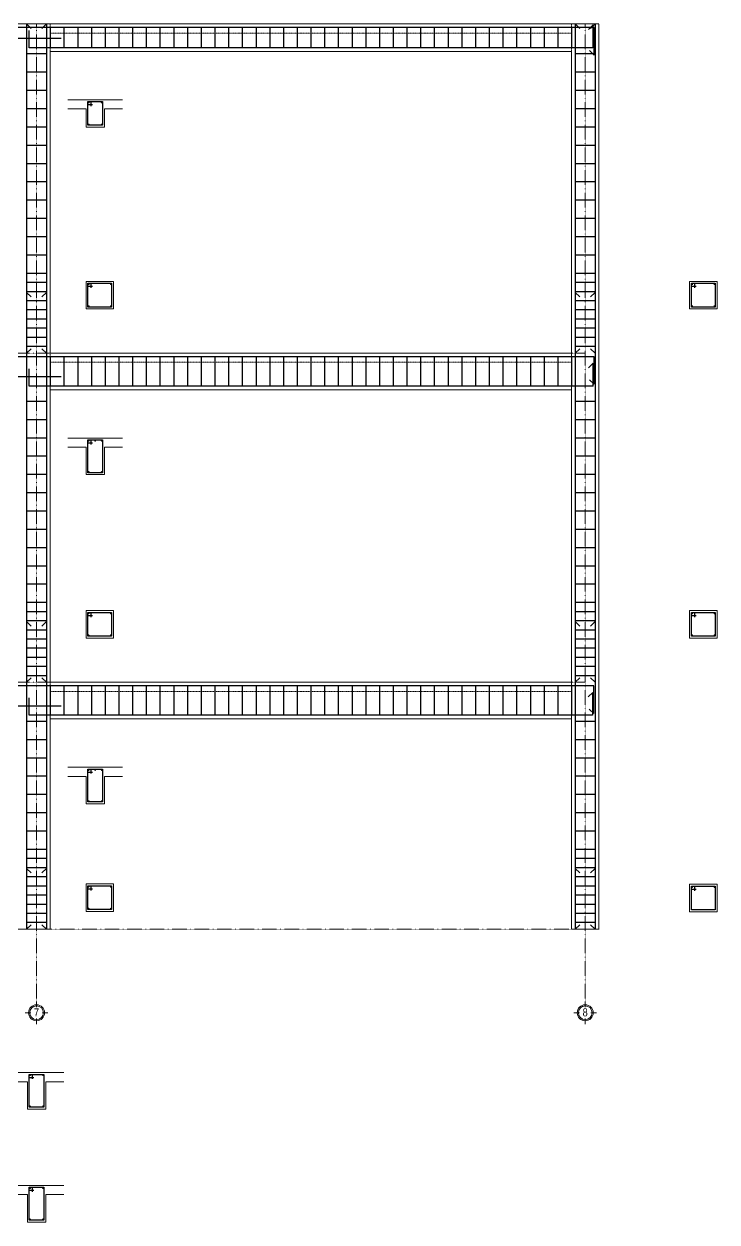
# Model space of a CAD drawing. Extents: x -79995 to 347433, y -157641 to 104789.
# Drawn here: x -45120 to -37541, y 1879 to 14981 of the extents above; entities that cross this region are included whole.
import ezdxf
from ezdxf.enums import TextEntityAlignment as Align

# ---------------------------------------------------------------- set-up
doc = ezdxf.new("R2010")
doc.units = 0
doc.linetypes.add('ACAD_ISO03W100', pattern=[30, 12, -18])
doc.linetypes.add('ACAD_ISO10W100', pattern=[18, 12, -3, 0, -3])
for name, color, linetype, lineweight in [('NÉT KHUẤT KC', 4, 'CONTINUOUS', 9), ('NÉT THẤY KC', 7, 'CONTINUOUS', 20), ('NÉT ĐẬM Cốt thép - các nét cần nhấn mạnh', 1, 'CONTINUOUS', 30), ('TEN TRUC', 3, 'CONTINUOUS', 18), ('TEXT NHỎ KC Dim - Ghi chú', 3, 'CONTINUOUS', 18), ('TRUC', 24, 'CONTINUOUS', 0)]:
    doc.layers.add(name, color=color, linetype=linetype, lineweight=lineweight)
doc.layers.add('TAGS', color=60, linetype='CONTINUOUS')
doc.styles.add('VNI-HELVE-CONDENSEN', font='')
doc.styles.get('VNI-HELVE-CONDENSEN').set_extended_font_data('VNI-Helve-Condense')

# ---------------------------------------------------------------- blocks, each defined once
blk = doc.blocks.new('A$Ca5e4a220')
at = {"layer": 'NÉT ĐẬM Cốt thép - các nét cần nhấn mạnh'}
for p, q in [((51, 9900), (0, 9852)), ((51, 9900), (51, 0)), ((51, 0), (0, 48))]:
    blk.add_line(p, q, dxfattribs=at)
blk = doc.blocks.new('*U2163')
at = {"layer": 'NÉT ĐẬM Cốt thép - các nét cần nhấn mạnh'}
blk.add_line((-110, 0), (110, 0), dxfattribs=at)
blk = doc.blocks.new('*U2164')
at = {"layer": 'NÉT ĐẬM Cốt thép - các nét cần nhấn mạnh', "color": 0, "linetype": 'ByBlock', "lineweight": -2, "transparency": 16777216}
for p in [(0, 2200), (0, 2000), (0, 1800), (0, 1600), (0, 1400), (0, 1200), (0, 1000), (0, 800), (0, 600), (0, 400), (0, 200), (0, 0)]:
    blk.add_blockref('*U2163', p, dxfattribs=at)
blk = doc.blocks.new('*U2165')
at = {"layer": 'NÉT ĐẬM Cốt thép - các nét cần nhấn mạnh'}
blk.add_line((-110, 0), (110, 0), dxfattribs=at)
blk = doc.blocks.new('*U2166')
at = {"layer": 'NÉT ĐẬM Cốt thép - các nét cần nhấn mạnh', "color": 0, "linetype": 'ByBlock', "lineweight": -2, "transparency": 16777216}
for p in [(0, 600), (0, 400), (0, 200), (0, 0)]:
    blk.add_blockref('*U2165', p, dxfattribs=at)
blk = doc.blocks.new('*U2169')
at = {"layer": 'NÉT ĐẬM Cốt thép - các nét cần nhấn mạnh'}
blk.add_line((-110, 0), (110, 0), dxfattribs=at)
blk = doc.blocks.new('*U2170')
at = {"layer": 'NÉT ĐẬM Cốt thép - các nét cần nhấn mạnh', "color": 0, "linetype": 'ByBlock', "lineweight": -2, "transparency": 16777216}
for p in [(0, 3000), (0, 2800), (0, 2600), (0, 2400), (0, 2200), (0, 2000), (0, 1800), (0, 1600), (0, 1400), (0, 1200), (0, 1000), (0, 800), (0, 600), (0, 400), (0, 200), (0, 0)]:
    blk.add_blockref('*U2169', p, dxfattribs=at)
blk = doc.blocks.new('*U2171')
at = {"layer": 'NÉT ĐẬM Cốt thép - các nét cần nhấn mạnh'}
blk.add_line((-110, 0), (110, 0), dxfattribs=at)
blk = doc.blocks.new('*U2172')
at = {"layer": 'NÉT ĐẬM Cốt thép - các nét cần nhấn mạnh', "color": 0, "linetype": 'ByBlock', "lineweight": -2, "transparency": 16777216}
for p in [(0, 600), (0, 400), (0, 200), (0, 0)]:
    blk.add_blockref('*U2171', p, dxfattribs=at)
blk = doc.blocks.new('*U2161')
at = {"layer": 'NÉT ĐẬM Cốt thép - các nét cần nhấn mạnh'}
blk.add_line((-110, 0), (110, 0), dxfattribs=at)
blk = doc.blocks.new('*U2162')
at = {"layer": 'NÉT ĐẬM Cốt thép - các nét cần nhấn mạnh', "color": 0, "linetype": 'ByBlock', "lineweight": -2, "transparency": 16777216}
for p in [(0, 3200), (0, 3000), (0, 2800), (0, 2600), (0, 2400), (0, 2200), (0, 2000), (0, 1800), (0, 1600), (0, 1400), (0, 1200), (0, 1000), (0, 800), (0, 600), (0, 400), (0, 200), (0, 0)]:
    blk.add_blockref('*U2161', p, dxfattribs=at)
blk = doc.blocks.new('*U2167')
at = {"layer": 'NÉT ĐẬM Cốt thép - các nét cần nhấn mạnh'}
blk.add_line((-110, 0), (110, 0), dxfattribs=at)
blk = doc.blocks.new('*U2168')
at = {"layer": 'NÉT ĐẬM Cốt thép - các nét cần nhấn mạnh', "color": 0, "linetype": 'ByBlock', "lineweight": -2, "transparency": 16777216}
for p in [(0, 600), (0, 400), (0, 200), (0, 0)]:
    blk.add_blockref('*U2167', p, dxfattribs=at)
blk = doc.blocks.new('*U2175')
at = {"layer": 'NÉT ĐẬM Cốt thép - các nét cần nhấn mạnh'}
blk.add_line((-110, 0), (110, 0), dxfattribs=at)
blk = doc.blocks.new('*U2176')
at = {"layer": 'NÉT ĐẬM Cốt thép - các nét cần nhấn mạnh', "color": 0, "linetype": 'ByBlock', "lineweight": -2, "transparency": 16777216}
for p in [(0, 2200), (0, 2000), (0, 1800), (0, 1600), (0, 1400), (0, 1200), (0, 1000), (0, 800), (0, 600), (0, 400), (0, 200), (0, 0)]:
    blk.add_blockref('*U2175', p, dxfattribs=at)
blk = doc.blocks.new('*U2177')
at = {"layer": 'NÉT ĐẬM Cốt thép - các nét cần nhấn mạnh'}
blk.add_line((-110, 0), (110, 0), dxfattribs=at)
blk = doc.blocks.new('*U2178')
at = {"layer": 'NÉT ĐẬM Cốt thép - các nét cần nhấn mạnh', "color": 0, "linetype": 'ByBlock', "lineweight": -2, "transparency": 16777216}
for p in [(0, 600), (0, 400), (0, 200), (0, 0)]:
    blk.add_blockref('*U2177', p, dxfattribs=at)
blk = doc.blocks.new('*U2181')
at = {"layer": 'NÉT ĐẬM Cốt thép - các nét cần nhấn mạnh'}
blk.add_line((-110, 0), (110, 0), dxfattribs=at)
blk = doc.blocks.new('*U2182')
at = {"layer": 'NÉT ĐẬM Cốt thép - các nét cần nhấn mạnh', "color": 0, "linetype": 'ByBlock', "lineweight": -2, "transparency": 16777216}
for p in [(0, 3000), (0, 2800), (0, 2600), (0, 2400), (0, 2200), (0, 2000), (0, 1800), (0, 1600), (0, 1400), (0, 1200), (0, 1000), (0, 800), (0, 600), (0, 400), (0, 200), (0, 0)]:
    blk.add_blockref('*U2181', p, dxfattribs=at)
blk = doc.blocks.new('*U2183')
at = {"layer": 'NÉT ĐẬM Cốt thép - các nét cần nhấn mạnh'}
blk.add_line((-110, 0), (110, 0), dxfattribs=at)
blk = doc.blocks.new('*U2184')
at = {"layer": 'NÉT ĐẬM Cốt thép - các nét cần nhấn mạnh', "color": 0, "linetype": 'ByBlock', "lineweight": -2, "transparency": 16777216}
for p in [(0, 600), (0, 400), (0, 200), (0, 0)]:
    blk.add_blockref('*U2183', p, dxfattribs=at)
blk = doc.blocks.new('*U2173')
at = {"layer": 'NÉT ĐẬM Cốt thép - các nét cần nhấn mạnh'}
blk.add_line((-110, 0), (110, 0), dxfattribs=at)
blk = doc.blocks.new('*U2174')
at = {"layer": 'NÉT ĐẬM Cốt thép - các nét cần nhấn mạnh', "color": 0, "linetype": 'ByBlock', "lineweight": -2, "transparency": 16777216}
for p in [(0, 3200), (0, 3000), (0, 2800), (0, 2600), (0, 2400), (0, 2200), (0, 2000), (0, 1800), (0, 1600), (0, 1400), (0, 1200), (0, 1000), (0, 800), (0, 600), (0, 400), (0, 200), (0, 0)]:
    blk.add_blockref('*U2173', p, dxfattribs=at)
blk = doc.blocks.new('*U2179')
at = {"layer": 'NÉT ĐẬM Cốt thép - các nét cần nhấn mạnh'}
blk.add_line((-110, 0), (110, 0), dxfattribs=at)
blk = doc.blocks.new('*U2180')
at = {"layer": 'NÉT ĐẬM Cốt thép - các nét cần nhấn mạnh', "color": 0, "linetype": 'ByBlock', "lineweight": -2, "transparency": 16777216}
for p in [(0, 600), (0, 400), (0, 200), (0, 0)]:
    blk.add_blockref('*U2179', p, dxfattribs=at)
blk = doc.blocks.new('*U2197')
at = {"layer": 'NÉT ĐẬM Cốt thép - các nét cần nhấn mạnh'}
blk.add_line((-110, 0), (210, 0), dxfattribs=at)
blk = doc.blocks.new('*U2198')
at = {"layer": 'NÉT ĐẬM Cốt thép - các nét cần nhấn mạnh', "color": 0, "linetype": 'ByBlock', "lineweight": -2, "transparency": 16777216}
for p in [(0, 5700), (0, 5550), (0, 5400), (0, 5250), (0, 5100), (0, 4950), (0, 4800), (0, 4650), (0, 4500), (0, 4350), (0, 4200), (0, 4050), (0, 3900), (0, 3750), (0, 3600), (0, 3450), (0, 3300), (0, 3150), (0, 3000), (0, 2850), (0, 2700), (0, 2550), (0, 2400), (0, 2250), (0, 2100), (0, 1950), (0, 1800), (0, 1650), (0, 1500), (0, 1350), (0, 1200), (0, 1050), (0, 900), (0, 750), (0, 600), (0, 450), (0, 300), (0, 150), (0, 0)]:
    blk.add_blockref('*U2197', p, dxfattribs=at)
blk = doc.blocks.new('*U2205')
at = {"layer": 'NÉT ĐẬM Cốt thép - các nét cần nhấn mạnh'}
blk.add_line((-110, 0), (210, 0), dxfattribs=at)
blk = doc.blocks.new('*U2206')
at = {"layer": 'NÉT ĐẬM Cốt thép - các nét cần nhấn mạnh', "color": 0, "linetype": 'ByBlock', "lineweight": -2, "transparency": 16777216}
for p in [(0, 5700), (0, 5550), (0, 5400), (0, 5250), (0, 5100), (0, 4950), (0, 4800), (0, 4650), (0, 4500), (0, 4350), (0, 4200), (0, 4050), (0, 3900), (0, 3750), (0, 3600), (0, 3450), (0, 3300), (0, 3150), (0, 3000), (0, 2850), (0, 2700), (0, 2550), (0, 2400), (0, 2250), (0, 2100), (0, 1950), (0, 1800), (0, 1650), (0, 1500), (0, 1350), (0, 1200), (0, 1050), (0, 900), (0, 750), (0, 600), (0, 450), (0, 300), (0, 150), (0, 0)]:
    blk.add_blockref('*U2205', p, dxfattribs=at)
blk = doc.blocks.new('*U2215')
at = {"layer": 'NÉT ĐẬM Cốt thép - các nét cần nhấn mạnh'}
blk.add_line((-110, 0), (110, 0), dxfattribs=at)
blk = doc.blocks.new('*U2216')
at = {"layer": 'NÉT ĐẬM Cốt thép - các nét cần nhấn mạnh', "color": 0, "linetype": 'ByBlock', "lineweight": -2, "transparency": 16777216}
for p in [(0, 5700), (0, 5550), (0, 5400), (0, 5250), (0, 5100), (0, 4950), (0, 4800), (0, 4650), (0, 4500), (0, 4350), (0, 4200), (0, 4050), (0, 3900), (0, 3750), (0, 3600), (0, 3450), (0, 3300), (0, 3150), (0, 3000), (0, 2850), (0, 2700), (0, 2550), (0, 2400), (0, 2250), (0, 2100), (0, 1950), (0, 1800), (0, 1650), (0, 1500), (0, 1350), (0, 1200), (0, 1050), (0, 900), (0, 750), (0, 600), (0, 450), (0, 300), (0, 150), (0, 0)]:
    blk.add_blockref('*U2215', p, dxfattribs=at)
blk = doc.blocks.new('A$C206177D3')
at = {"layer": 'TEN TRUC', "ltscale": 1000}
for p, q in [((-37, 240), (-37, 490)), ((-287, -10), (-537, -10)), ((-37, -510), (-37, -260)), ((463, -10), (213, -10))]:
    blk.add_line(p, q, dxfattribs=at)
blk.add_circle((-37, -10), 350, dxfattribs=at)
at = {"layer": 'TEN TRUC', "color": 254, "ltscale": 1000}
blk.add_circle((-37, -10), 300, dxfattribs=at)
blk = doc.blocks.new('A$C11ba0f39')
at = {"layer": 'NÉT ĐẬM Cốt thép - các nét cần nhấn mạnh'}
for p, q in [((0, 0), (0, 300)), ((12, 80), (12, 329)), ((12, 329), (63, 281)), ((0, 0), (51, 48))]:
    blk.add_line(p, q, dxfattribs=at)
blk = doc.blocks.new('A$C03b77541')
at = {"layer": 'NÉT ĐẬM Cốt thép - các nét cần nhấn mạnh'}
for p, q in [((0, 20), (0, 320)), ((12, 0), (12, 249)), ((12, 249), (63, 201)), ((0, 20), (51, 68))]:
    blk.add_line(p, q, dxfattribs=at)

msp = doc.modelspace()

# ---------------------------------------------------------------- linework, layer by layer
at = {"layer": 'NÉT KHUẤT KC', "linetype": 'ACAD_ISO03W100', "ltscale": 0.2}
for p, q in [((-44832.243, 14981.1), (-44832.243, 5081.1)), ((-39132.243, 14981.1), (-39132.243, 5081.1)), ((-39132.243, 14881.1), (-44832.243, 14881.1)), ((-39132.243, 11281.1), (-44832.243, 11281.1)), ((-39132.243, 7681.1), (-44832.243, 7681.1))]:
    msp.add_line(p, q, dxfattribs=at)
at = {"layer": 'NÉT THẤY KC'}
for p, q in [((-72132.243, 14981.1), (-38832.243, 14981.1)), ((-38832.243, 14977.898), (-38832.243, 5077.898)), ((-44832.243, 14681.1), (-44832.243, 11381.1)), ((-44832.243, 14681.1), (-39132.243, 14681.1)), ((-39132.243, 14681.1), (-39132.243, 5081.1)), ((-44640.773, 14152.517), (-44040.773, 14152.517)), ((-44640.773, 14052.517), (-44440.773, 14052.517)), ((-44440.773, 13852.517), (-44440.773, 14052.517)), ((-44240.773, 14052.517), (-44040.773, 14052.517)), ((-44240.773, 14052.517), (-44240.773, 13852.517)), ((-44440.773, 13852.517), (-44240.773, 13852.517)), ((-44140.773, 12165.155), (-44440.773, 12165.155)), ((-37540.773, 12165.155), (-37840.773, 12165.155)), ((-44832.243, 11381.1), (-39132.243, 11381.1)), ((-44832.243, 11081.1), (-44832.243, 7781.1)), ((-44832.243, 10981.1), (-39132.243, 10981.1)), ((-44640.773, 10452.517), (-44040.773, 10452.517)), ((-44640.773, 10352.517), (-44440.773, 10352.517)), ((-44440.773, 10052.517), (-44440.773, 10352.517)), ((-44240.773, 10352.517), (-44040.773, 10352.517)), ((-44240.773, 10352.517), (-44240.773, 10052.517)), ((-44440.773, 10052.517), (-44240.773, 10052.517)), ((-44140.773, 8565.155), (-44440.773, 8565.155)), ((-37540.773, 8565.155), (-37840.773, 8565.155)), ((-44832.243, 7781.1), (-39132.243, 7781.1)), ((-44832.243, 7481.1), (-44832.243, 5081.1)), ((-44832.243, 7381.1), (-39132.243, 7381.1)), ((-44640.773, 6852.517), (-44040.773, 6852.517)), ((-44640.773, 6752.517), (-44440.773, 6752.517)), ((-44440.773, 6452.517), (-44440.773, 6752.517)), ((-44240.773, 6752.517), (-44040.773, 6752.517)), ((-44240.773, 6752.517), (-44240.773, 6452.517)), ((-44440.773, 6452.517), (-44240.773, 6452.517)), ((-44140.773, 5575.548), (-44440.773, 5575.548)), ((-37540.773, 5572.347), (-37840.773, 5572.347)), ((-45132.243, 5081.1), (-44832.243, 5081.1)), ((-39132.243, 5081.1), (-38832.243, 5081.1)), ((-45282.243, 3513.663), (-44682.243, 3513.663)), ((-45282.243, 3413.663), (-45082.243, 3413.663)), ((-45082.243, 3113.663), (-45082.243, 3413.663)), ((-44882.243, 3413.663), (-44682.243, 3413.663)), ((-44882.243, 3413.663), (-44882.243, 3113.663)), ((-45082.243, 3113.663), (-44882.243, 3113.663)), ((-45282.243, 2278.56), (-44682.243, 2278.56)), ((-45282.243, 2178.56), (-45082.243, 2178.56)), ((-45082.243, 1878.56), (-45082.243, 2178.56)), ((-44882.243, 2178.56), (-44682.243, 2178.56)), ((-44882.243, 2178.56), (-44882.243, 1878.56)), ((-45082.243, 1878.56), (-44882.243, 1878.56))]:
    msp.add_line(p, q, dxfattribs=at)
for points in [[(-44440.773, 12165.155), (-44140.773, 12165.155), (-44140.773, 11865.155), (-44440.773, 11865.155)], [(-37840.773, 12165.155), (-37540.773, 12165.155), (-37540.773, 11865.155), (-37840.773, 11865.155)], [(-44440.773, 8565.155), (-44140.773, 8565.155), (-44140.773, 8265.155), (-44440.773, 8265.155)], [(-37840.773, 8565.155), (-37540.773, 8565.155), (-37540.773, 8265.155), (-37840.773, 8265.155)], [(-44440.773, 5575.548), (-44140.773, 5575.548), (-44140.773, 5275.548), (-44440.773, 5275.548)], [(-37840.773, 5572.347), (-37540.773, 5572.347), (-37540.773, 5272.347), (-37840.773, 5272.347)]]:
    msp.add_lwpolyline(points, close=True, dxfattribs=at)
at = {"layer": 'NÉT ĐẬM Cốt thép - các nét cần nhấn mạnh'}
for p, q in [((-38884.933, 14941.088), (-48078.234, 14941.335)), ((-44712.243, 14821.1), (-48252.243, 14821.1)), ((-45063.186, 14721.1), (-45063.186, 14910.015)), ((-38897.517, 14721.1), (-45063.186, 14721.1)), ((-44420.773, 14099.355), (-44370.426, 14099.355)), ((-44387.611, 14132.517), (-44387.611, 14082.17)), ((-44420.773, 12111.993), (-44370.426, 12111.993)), ((-44387.611, 12145.155), (-44387.611, 12094.808)), ((-37820.773, 12111.993), (-37770.426, 12111.993)), ((-37787.611, 12145.155), (-37787.611, 12094.808)), ((-45092.243, 12044.537), (-45041.427, 11996.393)), ((-45092.243, 12044.537), (-45041.427, 11996.393)), ((-44872.243, 12044.537), (-44923.058, 11996.393)), ((-44872.243, 12044.537), (-44923.058, 11996.393)), ((-39092.243, 12044.537), (-39041.427, 11996.393)), ((-39092.243, 12044.537), (-39041.427, 11996.393)), ((-38872.243, 12044.537), (-38923.058, 11996.393)), ((-38872.243, 12044.537), (-38923.058, 11996.393)), ((-45092.243, 11381.1), (-45041.427, 11429.243)), ((-45092.243, 11381.1), (-45041.427, 11429.243)), ((-44872.243, 11381.1), (-44923.058, 11429.243)), ((-44872.243, 11381.1), (-44923.058, 11429.243)), ((-39092.243, 11381.1), (-39041.427, 11429.243)), ((-39092.243, 11381.1), (-39041.427, 11429.243)), ((-38872.243, 11381.1), (-38923.058, 11429.243)), ((-38872.243, 11381.1), (-38923.058, 11429.243)), ((-38884.449, 11341.088), (-48078.234, 11341.335)), ((-45063.186, 11021.1), (-45063.186, 11210.015)), ((-44712.243, 11121.255), (-48145.966, 11121.1)), ((-38895.219, 11021.1), (-45063.186, 11021.1)), ((-44420.773, 10399.355), (-44370.426, 10399.355)), ((-44387.611, 10432.517), (-44387.611, 10382.17)), ((-44387.611, 8545.155), (-44387.611, 8494.808)), ((-37787.611, 8545.155), (-37787.611, 8494.808)), ((-45092.243, 8444.537), (-45041.427, 8396.393)), ((-44872.243, 8444.537), (-44923.058, 8396.393)), ((-44420.773, 8511.993), (-44370.426, 8511.993)), ((-39092.243, 8444.537), (-39041.427, 8396.393)), ((-38872.243, 8444.537), (-38923.058, 8396.393)), ((-37820.773, 8511.993), (-37770.426, 8511.993)), ((-38888.299, 7741.088), (-48078.234, 7741.335)), ((-45092.243, 7781.1), (-45041.427, 7829.243)), ((-44872.243, 7781.1), (-44923.058, 7829.243)), ((-39092.243, 7781.1), (-39041.427, 7829.243)), ((-38872.243, 7781.1), (-38923.058, 7829.243)), ((-45063.186, 7421.1), (-45063.186, 7610.015)), ((-44712.243, 7521.1), (-48252.243, 7521.1)), ((-45092.243, 7521.1), (-47931.676, 7521.1)), ((-38901.277, 7421.1), (-45063.186, 7421.1)), ((-44387.611, 6832.517), (-44387.611, 6782.17)), ((-44420.773, 6799.355), (-44370.426, 6799.355)), ((-45092.243, 5744.537), (-45041.427, 5696.393)), ((-44872.243, 5744.537), (-44923.058, 5696.393)), ((-39092.243, 5744.537), (-39041.427, 5696.393)), ((-38872.243, 5744.537), (-38923.058, 5696.393)), ((-44420.773, 5522.386), (-44370.426, 5522.386)), ((-44387.611, 5555.548), (-44387.611, 5505.201)), ((-37820.773, 5519.185), (-37770.426, 5519.185)), ((-37787.611, 5552.347), (-37787.611, 5502)), ((-45092.243, 5081.1), (-45041.427, 5129.243)), ((-44872.243, 5081.1), (-44923.058, 5129.243)), ((-39092.243, 5081.1), (-39041.427, 5129.243)), ((-38872.243, 5081.1), (-38923.058, 5129.243)), ((-45062.243, 3460.501), (-45011.896, 3460.501)), ((-45029.081, 3493.663), (-45029.081, 3443.316)), ((-45029.081, 2258.56), (-45029.081, 2208.213)), ((-45062.243, 2225.398), (-45011.896, 2225.398))]:
    msp.add_line(p, q, dxfattribs=at)
at = {"layer": 'NÉT ĐẬM Cốt thép - các nét cần nhấn mạnh', "const_width": 10}
for points in [[(-44417.108, 14122.751, 1), (-44407.108, 14122.751, 1)], [(-44264.438, 14122.751, -1), (-44274.438, 14122.751, -1)], [(-44417.108, 13882.283, -1), (-44407.108, 13882.283, -1)], [(-44264.438, 13882.283, 1), (-44274.438, 13882.283, 1)], [(-44417.108, 12135.389, 1), (-44407.108, 12135.389, 1)], [(-44164.438, 12135.389, -1), (-44174.438, 12135.389, -1)], [(-37817.108, 12135.389, 1), (-37807.108, 12135.389, 1)], [(-37564.438, 12135.389, -1), (-37574.438, 12135.389, -1)], [(-44417.108, 11894.92, -1), (-44407.108, 11894.92, -1)], [(-44164.438, 11894.92, 1), (-44174.438, 11894.92, 1)], [(-37817.108, 11894.92, -1), (-37807.108, 11894.92, -1)], [(-37564.438, 11894.92, 1), (-37574.438, 11894.92, 1)], [(-44417.108, 10422.751, 1), (-44407.108, 10422.751, 1)], [(-44336.026, 10422.751, -1), (-44346.026, 10422.751, -1)], [(-44264.438, 10422.751, -1), (-44274.438, 10422.751, -1)], [(-44417.108, 10082.283, -1), (-44407.108, 10082.283, -1)], [(-44264.438, 10082.283, 1), (-44274.438, 10082.283, 1)], [(-44417.108, 8535.389, 1), (-44407.108, 8535.389, 1)], [(-44164.438, 8535.389, -1), (-44174.438, 8535.389, -1)], [(-37817.108, 8535.389, 1), (-37807.108, 8535.389, 1)], [(-37564.438, 8535.389, -1), (-37574.438, 8535.389, -1)], [(-44417.108, 8294.92, -1), (-44407.108, 8294.92, -1)], [(-44164.438, 8294.92, 1), (-44174.438, 8294.92, 1)], [(-37817.108, 8294.92, -1), (-37807.108, 8294.92, -1)], [(-37564.438, 8294.92, 1), (-37574.438, 8294.92, 1)], [(-44417.108, 6822.751, 1), (-44407.108, 6822.751, 1)], [(-44336.026, 6822.751, -1), (-44346.026, 6822.751, -1)], [(-44264.438, 6822.751, -1), (-44274.438, 6822.751, -1)], [(-44417.108, 6482.283, -1), (-44407.108, 6482.283, -1)], [(-44264.438, 6482.283, 1), (-44274.438, 6482.283, 1)], [(-44417.108, 5545.783, 1), (-44407.108, 5545.783, 1)], [(-44164.438, 5545.783, -1), (-44174.438, 5545.783, -1)], [(-37817.108, 5542.582, 1), (-37807.108, 5542.582, 1)], [(-37564.438, 5542.582, -1), (-37574.438, 5542.582, -1)], [(-44417.108, 5305.314, -1), (-44407.108, 5305.314, -1)], [(-44164.438, 5305.314, 1), (-44174.438, 5305.314, 1)], [(-45058.578, 3483.897, 1), (-45048.578, 3483.897, 1)], [(-44905.908, 3483.897, -1), (-44915.908, 3483.897, -1)], [(-45058.578, 3143.428, -1), (-45048.578, 3143.428, -1)], [(-44905.908, 3143.428, 1), (-44915.908, 3143.428, 1)], [(-45058.578, 2248.794, 1), (-45048.578, 2248.794, 1)], [(-44905.908, 2248.794, -1), (-44915.908, 2248.794, -1)], [(-45058.578, 1908.325, -1), (-45048.578, 1908.325, -1)], [(-44905.908, 1908.325, 1), (-44915.908, 1908.325, 1)]]:
    msp.add_lwpolyline(points, format="xyb", close=True, dxfattribs=at)
at = {"layer": 'NÉT ĐẬM Cốt thép - các nét cần nhấn mạnh'}
for points in [[(-44260.773, 13872.517), (-44420.773, 13872.517), (-44420.773, 14132.517), (-44260.773, 14132.517)], [(-44420.773, 12145.155), (-44160.773, 12145.155), (-44160.773, 11885.155), (-44420.773, 11885.155)], [(-37820.773, 12145.155), (-37560.773, 12145.155), (-37560.773, 11885.155), (-37820.773, 11885.155)], [(-44260.773, 10072.517), (-44420.773, 10072.517), (-44420.773, 10432.517), (-44260.773, 10432.517)], [(-44420.773, 8545.155), (-44160.773, 8545.155), (-44160.773, 8285.155), (-44420.773, 8285.155)], [(-37820.773, 8545.155), (-37560.773, 8545.155), (-37560.773, 8285.155), (-37820.773, 8285.155)], [(-44260.773, 6472.517), (-44420.773, 6472.517), (-44420.773, 6832.517), (-44260.773, 6832.517)], [(-44420.773, 5555.548), (-44160.773, 5555.548), (-44160.773, 5295.548), (-44420.773, 5295.548)], [(-37820.773, 5552.347), (-37560.773, 5552.347), (-37560.773, 5292.347), (-37820.773, 5292.347)], [(-44902.243, 3133.663), (-45062.243, 3133.663), (-45062.243, 3493.663), (-44902.243, 3493.663)], [(-44902.243, 1898.56), (-45062.243, 1898.56), (-45062.243, 2258.56), (-44902.243, 2258.56)]]:
    msp.add_lwpolyline(points, close=True, dxfattribs=at)
at = {"layer": 'TRUC', "linetype": 'ACAD_ISO10W100', "ltscale": 0.2}
for p, q in [((-71982.243, 11381.1), (-38982.243, 11381.1)), ((-71982.243, 7781.1), (-38982.243, 7781.1)), ((-71982.243, 5081.1), (-38982.243, 5081.1))]:
    msp.add_line(p, q, dxfattribs=at)
for points in [[(-44982.243, 14981.1), (-44982.243, 4292.245)], [(-44982.243, 14981.1), (-44982.243, 4292.245)], [(-38982.243, 14981.1), (-38982.243, 4292.245)]]:
    msp.add_lwpolyline(points, dxfattribs=at)

# ---------------------------------------------------------------- block references
at = {"layer": 'NÉT THẤY KC', "xscale": -1}
for p in [(-45041.427, 5081.1), (-39041.427, 5081.1)]:
    msp.add_blockref('A$Ca5e4a220', p, dxfattribs=at)
at = {"layer": 'NÉT THẤY KC'}
for p in [(-44923.058, 5081.1), (-38923.058, 5081.1)]:
    msp.add_blockref('A$Ca5e4a220', p, dxfattribs=at)
at = {"layer": 'NÉT ĐẬM Cốt thép - các nét cần nhấn mạnh', "xscale": -1, "rotation": 90}
for name, p in [('*U2216', (-39132.243, 14831.255)), ('*U2206', (-39132.243, 11231.099)), ('*U2198', (-39132.243, 7631.099))]:
    msp.add_blockref(name, p, dxfattribs=at)
at = {"layer": 'NÉT ĐẬM Cốt thép - các nét cần nhấn mạnh'}
for name, p in [('*U2162', (-44982.243, 11456.664)), ('*U2174', (-38982.243, 11456.664)), ('*U2168', (-44982.243, 11556.664)), ('*U2180', (-38982.243, 11556.664)), ('*U2170', (-44982.243, 7856.664)), ('*U2182', (-38982.243, 7856.664)), ('*U2172', (-44982.243, 7956.664)), ('*U2184', (-38982.243, 7956.664)), ('*U2164', (-44982.243, 5156.664)), ('*U2176', (-38982.243, 5156.664)), ('*U2166', (-44982.243, 5256.664)), ('*U2178', (-38982.243, 5256.664))]:
    msp.add_blockref(name, p, dxfattribs=at)
at = {"layer": 'TAGS', "ltscale": 1000}
ref = msp.add_blockref('A$C206177D3', (-44973.087, 4169.709), dxfattribs=dict(at, xscale=0.25, yscale=0.25, zscale=0.25))
ref.add_attrib('A', '7', dxfattribs={"color": 7, "ltscale": 1000, "height": 87.5, "style": 'VNI-HELVE-CONDENSEN'}).set_placement((-44982.663, 4128.299), align=Align.CENTER)
ref = msp.add_blockref('A$C206177D3', (-38973.087, 4169.709), dxfattribs=dict(at, xscale=0.25, yscale=0.25, zscale=0.25))
ref.add_attrib('A', '8', dxfattribs={"color": 7, "ltscale": 1000, "height": 87.5, "style": 'VNI-HELVE-CONDENSEN'}).set_placement((-38982.663, 4128.299), align=Align.CENTER)
at = {"layer": 'TEXT NHỎ KC Dim - Ghi chú', "xscale": -1, "rotation": 359.9999999999926}
msp.add_blockref('A$C11ba0f39', (-38884.933, 14641.088), dxfattribs=at)
at = {"layer": 'TEXT NHỎ KC Dim - Ghi chú', "xscale": -1}
for p in [(-38884.449, 11021.1), (-38888.299, 7421.1)]:
    msp.add_blockref('A$C03b77541', p, dxfattribs=at)

doc.saveas('drawing.dxf')
